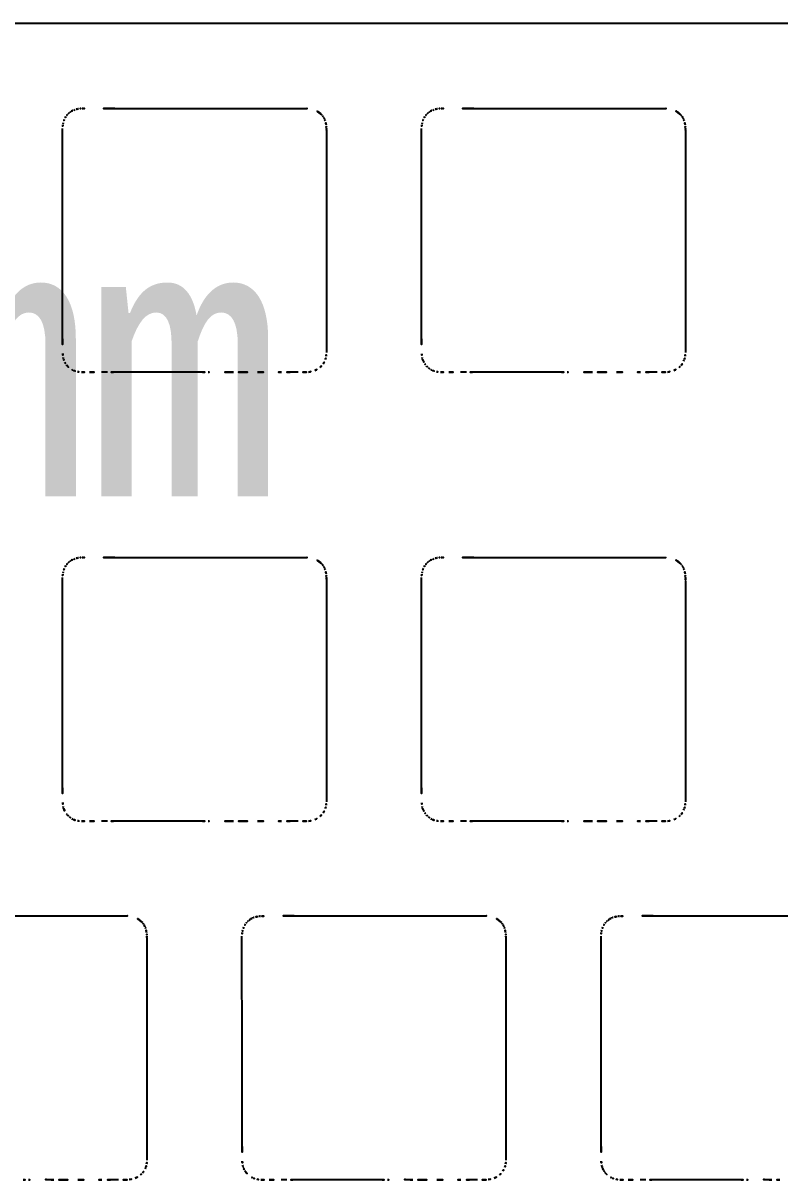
# Model space of a CAD drawing. Header units: millimetres. Extents: x 1963163760 to 1963164260, y 1135949646 to 1135950337.
# Drawn here: x 1963163868.1 to 1963163908.2, y 1135949904.4 to 1135949965.8 of the extents above; entities that cross this region are included whole.
import ezdxf

# ---------------------------------------------------------------- set-up
doc = ezdxf.new("R2010")
doc.units = ezdxf.units.MM
doc.styles.get("Standard").update_dxf_attribs({"font": 'arial.ttf'})

msp = doc.modelspace()

# ---------------------------------------------------------------- linework, layer by layer
at = {"linetype": 'ByBlock'}
msp.add_line((1963163837.761449, 1135949965.783134), (1963164174.191808, 1135949965.783077), dxfattribs=at)
for p, q in [((1963163872.914952, 1135949961.258621), (1963163883.10648, 1135949961.258865)), ((1963163891.96494, 1135949961.258621), (1963163902.156529, 1135949961.258865)), ((1963163870.15067, 1135949953.430618), (1963163870.145543, 1135949960.187408)), ((1963163884.150792, 1135949960.105011), (1963163884.15067, 1135949960.019851)), ((1963163884.15067, 1135949960.019851), (1963163884.150792, 1135949959.679794)), ((1963163884.150792, 1135949959.679794), (1963163884.150792, 1135949959.339721)), ((1963163889.200719, 1135949953.430618), (1963163889.195592, 1135949960.187408)), ((1963163903.20078, 1135949960.105026), (1963163903.200719, 1135949960.019836)), ((1963163903.200719, 1135949960.019836), (1963163903.20078, 1135949959.339691)), ((1963163884.150792, 1135949959.339721), (1963163884.150365, 1135949957.206161)), ((1963163903.20078, 1135949959.339691), (1963163903.200413, 1135949957.206154)), ((1963163884.150365, 1135949957.206161), (1963163884.150426, 1135949956.139389)), ((1963163903.200413, 1135949957.206154), (1963163903.200475, 1135949956.139389)), ((1963163884.150426, 1135949956.139389), (1963163884.150792, 1135949955.072616)), ((1963163903.200475, 1135949956.139389), (1963163903.200719, 1135949955.072616)), ((1963163884.150792, 1135949955.072616), (1963163884.15244, 1135949948.294174)), ((1963163903.200719, 1135949955.072616), (1963163903.202428, 1135949948.294174)), ((1963163870.151158, 1135949952.660621), (1963163870.15067, 1135949953.430618)), ((1963163889.201146, 1135949952.660621), (1963163889.200719, 1135949953.430618)), ((1963163870.151402, 1135949951.89061), (1963163870.151158, 1135949952.660621)), ((1963163889.201451, 1135949951.89061), (1963163889.201146, 1135949952.660621)), ((1963163870.151585, 1135949950.350494), (1963163870.151402, 1135949951.89061)), ((1963163889.201573, 1135949950.350494), (1963163889.201451, 1135949951.89061)), ((1963163870.151677, 1135949949.689564), (1963163870.151585, 1135949950.350494)), ((1963163889.201695, 1135949949.689564), (1963163889.201573, 1135949950.350494)), ((1963163870.151921, 1135949949.359146), (1963163870.151677, 1135949949.689564)), ((1963163870.152379, 1135949949.028793), (1963163870.151921, 1135949949.359146)), ((1963163889.201939, 1135949949.359146), (1963163889.201695, 1135949949.689564)), ((1963163889.202428, 1135949949.028793), (1963163889.201939, 1135949949.359146)), ((1963163872.532689, 1135949947.257587), (1963163872.217595, 1135949947.256225)), ((1963163873.022435, 1135949947.25848), (1963163872.847874, 1135949947.258453)), ((1963163873.196934, 1135949947.258346), (1963163873.022435, 1135949947.25848)), ((1963163873.546025, 1135949947.258125), (1963163873.196934, 1135949947.258346)), ((1963163873.895116, 1135949947.258034), (1963163873.546025, 1135949947.258125)), ((1963163874.593297, 1135949947.257919), (1963163873.895116, 1135949947.258034)), ((1963163876.087804, 1135949947.257721), (1963163874.593297, 1135949947.257919)), ((1963163876.835057, 1135949947.25756), (1963163876.087804, 1135949947.257721)), ((1963163877.582371, 1135949947.257156), (1963163876.835057, 1135949947.25756)), ((1963163882.437138, 1135949947.261081), (1963163882.225011, 1135949947.261917)), ((1963163882.649205, 1135949947.26004), (1963163882.437138, 1135949947.261081)), ((1963163891.582738, 1135949947.257587), (1963163891.267613, 1135949947.256225)), ((1963163892.072392, 1135949947.25848), (1963163891.897862, 1135949947.258453)), ((1963163892.246983, 1135949947.258346), (1963163892.072392, 1135949947.25848)), ((1963163892.596074, 1135949947.258125), (1963163892.246983, 1135949947.258346)), ((1963163892.945134, 1135949947.258034), (1963163892.596074, 1135949947.258125)), ((1963163893.643285, 1135949947.257919), (1963163892.945134, 1135949947.258034)), ((1963163895.137852, 1135949947.257721), (1963163893.643285, 1135949947.257919)), ((1963163895.885106, 1135949947.25756), (1963163895.137852, 1135949947.257721)), ((1963163896.632359, 1135949947.257156), (1963163895.885106, 1135949947.25756)), ((1963163901.487126, 1135949947.261081), (1963163901.275059, 1135949947.261917)), ((1963163901.699254, 1135949947.26004), (1963163901.487126, 1135949947.261081)), ((1963163872.914952, 1135949937.427002), (1963163883.10648, 1135949937.427246)), ((1963163891.96494, 1135949937.427002), (1963163902.156529, 1135949937.427246)), ((1963163870.15067, 1135949929.599014), (1963163870.145543, 1135949936.355804)), ((1963163884.150792, 1135949936.273437), (1963163884.15067, 1135949936.188232)), ((1963163889.200719, 1135949929.599014), (1963163889.195592, 1135949936.355804)), ((1963163903.200841, 1135949936.316025), (1963163903.200902, 1135949936.294731)), ((1963163903.200902, 1135949936.294731), (1963163903.200841, 1135949936.273422)), ((1963163884.15067, 1135949936.188232), (1963163884.150792, 1135949935.848171)), ((1963163884.150792, 1135949935.848171), (1963163884.150792, 1135949935.508087)), ((1963163903.200658, 1135949936.188232), (1963163903.20078, 1135949935.848179)), ((1963163903.20078, 1135949935.848179), (1963163903.200719, 1135949935.508102)), ((1963163884.150792, 1135949935.508087), (1963163884.150365, 1135949933.374555)), ((1963163903.200719, 1135949935.508102), (1963163903.200413, 1135949933.374557)), ((1963163884.150365, 1135949933.374555), (1963163884.150426, 1135949932.307785)), ((1963163903.200413, 1135949933.374557), (1963163903.200475, 1135949932.307785)), ((1963163884.150426, 1135949932.307785), (1963163884.150792, 1135949931.241012)), ((1963163903.200475, 1135949932.307785), (1963163903.200719, 1135949931.241012)), ((1963163884.150792, 1135949931.241012), (1963163884.15244, 1135949924.46257)), ((1963163903.200719, 1135949931.241012), (1963163903.202428, 1135949924.46257)), ((1963163870.151158, 1135949928.829017), (1963163870.15067, 1135949929.599014)), ((1963163889.201146, 1135949928.829017), (1963163889.200719, 1135949929.599014)), ((1963163870.151402, 1135949928.059005), (1963163870.151158, 1135949928.829017)), ((1963163889.201451, 1135949928.059005), (1963163889.201146, 1135949928.829017)), ((1963163870.151585, 1135949926.518905), (1963163870.151402, 1135949928.059005)), ((1963163889.201573, 1135949926.518905), (1963163889.201451, 1135949928.059005)), ((1963163870.151677, 1135949925.857963), (1963163870.151585, 1135949926.518905)), ((1963163889.201695, 1135949925.857963), (1963163889.201573, 1135949926.518905)), ((1963163870.151921, 1135949925.527548), (1963163870.151677, 1135949925.857963)), ((1963163889.201939, 1135949925.527548), (1963163889.201695, 1135949925.857963)), ((1963163870.152379, 1135949925.197204), (1963163870.151921, 1135949925.527548)), ((1963163889.202428, 1135949925.197204), (1963163889.201939, 1135949925.527548)), ((1963163872.532689, 1135949923.425983), (1963163872.217564, 1135949923.424629)), ((1963163873.022435, 1135949923.426874), (1963163872.847874, 1135949923.426849)), ((1963163873.196934, 1135949923.426727), (1963163873.022435, 1135949923.426874)), ((1963163873.895116, 1135949923.42643), (1963163873.196934, 1135949923.426727)), ((1963163874.593297, 1135949923.426315), (1963163873.895116, 1135949923.42643)), ((1963163876.087804, 1135949923.426109), (1963163874.593297, 1135949923.426315)), ((1963163876.835057, 1135949923.425941), (1963163876.087804, 1135949923.426109)), ((1963163877.582371, 1135949923.425537), (1963163876.835057, 1135949923.425941)), ((1963163882.437138, 1135949923.429476), (1963163882.225011, 1135949923.430309)), ((1963163882.649205, 1135949923.428421), (1963163882.437138, 1135949923.429476)), ((1963163891.582738, 1135949923.425983), (1963163891.267583, 1135949923.424629)), ((1963163892.072392, 1135949923.426874), (1963163891.897862, 1135949923.426849)), ((1963163892.246983, 1135949923.426727), (1963163892.072392, 1135949923.426874)), ((1963163892.945134, 1135949923.42643), (1963163892.246983, 1135949923.426727)), ((1963163893.643285, 1135949923.426315), (1963163892.945134, 1135949923.42643)), ((1963163895.137852, 1135949923.426109), (1963163893.643285, 1135949923.426315)), ((1963163895.885106, 1135949923.425941), (1963163895.137852, 1135949923.426109)), ((1963163896.632359, 1135949923.425537), (1963163895.885106, 1135949923.425941)), ((1963163901.487126, 1135949923.429476), (1963163901.275059, 1135949923.430313)), ((1963163901.699254, 1135949923.428421), (1963163901.487126, 1135949923.429476)), ((1963163863.389928, 1135949918.396103), (1963163873.581517, 1135949918.396347)), ((1963163882.439976, 1135949918.396103), (1963163892.631505, 1135949918.396346)), ((1963163901.489964, 1135949918.396103), (1963163911.681554, 1135949918.396346)), ((1963163874.625767, 1135949917.242523), (1963163874.625645, 1135949917.157364)), ((1963163879.675694, 1135949910.568115), (1963163879.670567, 1135949917.324905)), ((1963163893.675816, 1135949917.242538), (1963163893.675694, 1135949917.157364)), ((1963163893.675816, 1135949917.285125), (1963163893.675877, 1135949917.263826)), ((1963163893.675877, 1135949917.263826), (1963163893.675816, 1135949917.242538)), ((1963163898.725682, 1135949910.568115), (1963163898.720555, 1135949917.324905)), ((1963163874.625645, 1135949917.157364), (1963163874.625829, 1135949916.817281)), ((1963163874.625829, 1135949916.817281), (1963163874.625767, 1135949916.477188)), ((1963163893.675694, 1135949917.157364), (1963163893.675755, 1135949916.477188)), ((1963163874.625767, 1135949916.477188), (1963163874.625371, 1135949914.343656)), ((1963163893.675755, 1135949916.477188), (1963163893.675389, 1135949914.343656)), ((1963163874.625371, 1135949914.343656), (1963163874.625462, 1135949913.276886)), ((1963163893.675389, 1135949914.343656), (1963163893.67545, 1135949913.276886)), ((1963163874.625462, 1135949913.276886), (1963163874.625767, 1135949912.210113)), ((1963163893.67545, 1135949913.276886), (1963163893.675755, 1135949912.210113)), ((1963163874.625767, 1135949912.210113), (1963163874.627476, 1135949905.431672)), ((1963163893.675755, 1135949912.210113), (1963163893.677403, 1135949905.431672)), ((1963163879.676121, 1135949909.798117), (1963163879.675694, 1135949910.568115)), ((1963163898.726109, 1135949909.798117), (1963163898.725682, 1135949910.568115)), ((1963163879.676427, 1135949909.028105), (1963163879.676121, 1135949909.798117)), ((1963163898.726414, 1135949909.028105), (1963163898.726109, 1135949909.798117)), ((1963163879.67661, 1135949907.487991), (1963163879.676427, 1135949909.028105)), ((1963163898.726598, 1135949907.487991), (1963163898.726414, 1135949909.028105)), ((1963163879.676701, 1135949906.827064), (1963163879.67661, 1135949907.487991)), ((1963163898.72672, 1135949906.827064), (1963163898.726598, 1135949907.487991)), ((1963163879.676945, 1135949906.496655), (1963163879.676701, 1135949906.827064)), ((1963163898.726964, 1135949906.496655), (1963163898.72672, 1135949906.827064)), ((1963163879.677403, 1135949906.166321), (1963163879.676945, 1135949906.496655)), ((1963163898.727452, 1135949906.166321), (1963163898.726964, 1135949906.496655)), ((1963163872.912114, 1135949904.398592), (1963163872.699986, 1135949904.399429)), ((1963163873.124181, 1135949904.397537), (1963163872.912114, 1135949904.398592)), ((1963163882.057713, 1135949904.395071), (1963163881.742619, 1135949904.393722)), ((1963163882.547459, 1135949904.39596), (1963163882.372899, 1135949904.395935)), ((1963163882.721959, 1135949904.395813), (1963163882.547459, 1135949904.39596)), ((1963163883.42014, 1135949904.395529), (1963163882.721959, 1135949904.395813)), ((1963163884.118321, 1135949904.395416), (1963163883.42014, 1135949904.395529)), ((1963163885.612828, 1135949904.395216), (1963163884.118321, 1135949904.395416)), ((1963163886.360081, 1135949904.395045), (1963163885.612828, 1135949904.395216)), ((1963163887.107335, 1135949904.394638), (1963163886.360081, 1135949904.395045)), ((1963163891.962163, 1135949904.398592), (1963163891.750035, 1135949904.399429)), ((1963163892.174229, 1135949904.397537), (1963163891.962163, 1135949904.398592)), ((1963163901.107701, 1135949904.395071), (1963163900.792607, 1135949904.393722)), ((1963163901.597417, 1135949904.39596), (1963163901.422887, 1135949904.395935)), ((1963163901.772008, 1135949904.395813), (1963163901.597417, 1135949904.39596)), ((1963163902.470128, 1135949904.395529), (1963163901.772008, 1135949904.395813)), ((1963163903.168248, 1135949904.395416), (1963163902.470128, 1135949904.395529)), ((1963163904.662816, 1135949904.395216), (1963163903.168248, 1135949904.395416)), ((1963163905.410069, 1135949904.395045), (1963163904.662816, 1135949904.395216)), ((1963163906.157323, 1135949904.394638), (1963163905.410069, 1135949904.395045))]:
    msp.add_line(p, q)
for centre, radius, start, end in [((1963163871.469905, 1135949960.02651), 1.392739, 139.71279405, 144.9580645), ((1963163870.974989, 1135949960.446499), 0.743638, 129.90845796, 139.73985589), ((1963163871.325092, 1135949959.993049), 1.316269, 124.82706884, 128.93495509), ((1963163871.065495, 1135949960.365385), 0.86237, 118.52627418, 124.79680258), ((1963163871.114782, 1135949960.259526), 0.978942, 115.15239696, 118.10185916), ((1963163871.197076, 1135949960.083708), 1.173066, 110.1836775, 115.14089618), ((1963163871.19033, 1135949960.058343), 1.194641, 101.85740937, 109.46024531), ((1963163871.19367, 1135949960.038045), 1.215193, 99.22135, 101.81485401), ((1963163871.262224, 1135949959.423275), 1.833263, 94.25719822, 98.25719628), ((1963163871.278741, 1135949959.213363), 2.043822, 91.32671875, 94.2821284), ((1963163871.264653, 1135949955.895), 5.36174, 89.88161908, 90.35514483), ((1963163871.231419, 1135949986.993149), 25.736458, 270.0986553, 270.29595342), ((1963163872.371351, 1135949734.862123), 226.397151, 89.8624262, 90.25484883), ((1963163883.477546, 1135949970.868142), 9.616438, 267.78860055, 268.11137045), ((1963163883.125885, 1135949960.198646), 1.058852, 42.29861316, 88.12021337), ((1963163883.611452, 1135949960.640515), 0.402328, 38.30695353, 42.29237569), ((1963163882.882753, 1135949960.097235), 1.31115, 33.1303567, 37.19736876), ((1963163890.51996, 1135949960.026491), 1.392805, 139.71389943, 144.95904595), ((1963163890.024944, 1135949960.446512), 0.743607, 129.90713918, 139.73875051), ((1963163890.364193, 1135949960.008245), 1.297607, 124.81640151, 128.98270535), ((1963163890.11314, 1135949960.368667), 0.858368, 118.49342481, 124.79441891), ((1963163890.142976, 1135949960.302994), 0.930333, 115.07533631, 118.17892383), ((1963163890.247064, 1135949960.083708), 1.173066, 110.1836775, 115.14089618), ((1963163890.24092, 1135949960.055845), 1.197198, 101.85817834, 109.44756905), ((1963163890.243719, 1135949960.038045), 1.215193, 99.22135, 101.81485401), ((1963163890.312828, 1135949959.418811), 1.837761, 94.2660199, 98.25432552), ((1963163890.328729, 1135949959.213363), 2.043822, 91.32671875, 94.2821284), ((1963163890.314687, 1135949955.88022), 5.37652, 89.881783, 90.35465298), ((1963163890.281498, 1135949986.957712), 25.701021, 270.0987236, 270.29615832), ((1963163891.421339, 1135949734.862123), 226.397151, 89.8624262, 90.25484883), ((1963163902.220199, 1135949962.90721), 1.649574, 267.78797212, 269.02017534), ((1963163902.173863, 1135949960.195663), 1.062369, 42.34351046, 89.02227919), ((1963163902.667955, 1135949960.646457), 0.393533, 38.21613707, 42.28779223), ((1963163902.353609, 1135949960.414879), 0.78387, 34.33534719, 37.30114074), ((1963163901.17424, 1135949959.600171), 2.217272, 32.64999885, 34.5301753), ((1963163872.368371, 1135949960.08308), 2.225275, 172.39027697, 177.31281093), ((1963163871.539007, 1135949960.192084), 1.388782, 167.17917935, 172.31666239), ((1963163871.329976, 1135949960.200247), 1.183775, 156.64793353, 165.31900816), ((1963163871.090175, 1135949960.304403), 0.922331, 145.54749329, 156.68345956), ((1963163883.263341, 1135949960.346047), 0.856447, 26.87955567, 33.10672533), ((1963163883.184167, 1135949960.310838), 0.942995, 23.55979478, 26.61276331), ((1963163882.88617, 1135949960.182639), 1.267396, 18.8992494, 23.48755071), ((1963163882.883183, 1135949960.201226), 1.264338, 10.82188673, 18.05846765), ((1963163882.757788, 1135949960.180643), 1.391371, 8.39481384, 10.68491265), ((1963163882.062827, 1135949960.122116), 2.087884, 3.57828486, 7.19934292), ((1963163881.898972, 1135949960.110934), 2.252119, 0.93319529, 3.60204597), ((1963163891.418326, 1135949960.083796), 2.225148, 172.40842763, 177.33110813), ((1963163890.559715, 1135949960.19672), 1.359145, 167.09524688, 172.34530519), ((1963163890.37867, 1135949960.200899), 1.182298, 156.65167163, 165.33294397), ((1963163890.146176, 1135949960.301261), 0.929068, 145.59750066, 156.65175771), ((1963163902.409878, 1135949960.392925), 0.749192, 27.01804621, 32.58497712), ((1963163902.147762, 1135949960.271641), 1.037856, 23.63698297, 26.4094215), ((1963163902.004577, 1135949960.209168), 1.194076, 18.75829989, 23.62849855), ((1963163901.93317, 1135949960.201226), 1.264338, 10.82188673, 18.05846765), ((1963163901.946836, 1135949960.204013), 1.250392, 8.26568492, 10.81402888), ((1963163901.172367, 1135949960.127734), 2.028099, 3.52489328, 7.25272895), ((1963163900.699307, 1135949960.099591), 2.501994, 1.09976906, 3.50210611), ((1963163880.433751, 1135949960.126312), 3.717102, 359.67165734, 0.32834266), ((1963163895.830025, 1135949960.136883), 7.370823, 359.7523639, 0.08341029), ((1963163920.994976, 1135949949.124253), 50.842687, 180.10757553, 180.98649206), ((1963163936.513538, 1135949949.120183), 47.311198, 180.11067646, 181.06715569), ((1963163871.601104, 1135949948.274178), 1.441501, 181.00459479, 189.78574369), ((1963163870.884785, 1135949948.158397), 0.715966, 190.39813747, 196.56151908), ((1963163871.076036, 1135949948.229882), 0.919766, 197.43392901, 208.53651896), ((1963163883.186467, 1135949948.242182), 0.957715, 341.19356815, 352.17240079), ((1963163882.014475, 1135949948.403511), 2.140759, 352.16680217, 357.07241373), ((1963163890.585385, 1135949948.264694), 1.375079, 181.06868615, 189.86210531), ((1963163889.934834, 1135949948.158397), 0.715966, 190.39813747, 196.56151908), ((1963163889.748394, 1135949948.109305), 0.523302, 197.22812179, 201.8185599), ((1963163902.2359, 1135949948.241831), 0.958185, 341.22525442, 352.19808922), ((1963163901.031143, 1135949948.407028), 2.174216, 352.19484755, 357.02468928), ((1963163871.376643, 1135949948.392549), 1.261562, 208.50470858, 216.5927466), ((1963163870.793388, 1135949947.962013), 0.536623, 216.80816639, 217.86654907), ((1963163871.149605, 1135949948.24973), 0.994478, 218.35517115, 239.65513601), ((1963163871.113167, 1135949948.200683), 0.933766, 240.06421127, 246.22950704), ((1963163871.157742, 1135949948.300338), 1.042935, 246.19517028, 257.62884135), ((1963163883.023935, 1135949948.714402), 1.46037, 276.96742359, 290.17724213), ((1963163883.197674, 1135949948.24226), 0.957276, 290.16386608, 310.37485544), ((1963163883.224379, 1135949948.18605), 0.897299, 311.40088926, 327.6297393), ((1963163883.028451, 1135949948.310461), 1.12939, 327.62055302, 340.49879194), ((1963163890.492932, 1135949948.405597), 1.32463, 201.7470233, 203.5600889), ((1963163890.560952, 1135949948.44063), 1.400991, 203.76144689, 205.85561301), ((1963163890.633692, 1135949948.483053), 1.484965, 206.10466387, 211.5972733), ((1963163889.980706, 1135949948.081274), 0.718272, 211.59029381, 222.95988215), ((1963163890.509255, 1135949948.580593), 1.445369, 223.16673918, 229.41394291), ((1963163890.142686, 1135949948.152086), 0.881463, 229.38799876, 239.64083985), ((1963163890.167442, 1135949948.20915), 0.943244, 240.09521315, 246.19850324), ((1963163890.20773, 1135949948.300338), 1.042935, 246.19517028, 257.62884135), ((1963163902.073981, 1135949948.71415), 1.460121, 276.96871641, 290.17965801), ((1963163902.247016, 1135949948.243327), 0.958508, 290.17992179, 310.36293524), ((1963163902.291399, 1135949948.166581), 0.871432, 311.40743157, 321.18889989), ((1963163902.052483, 1135949948.33293), 1.162033, 322.18098774, 334.84182212), ((1963163902.183868, 1135949948.272189), 1.01729, 334.79252541, 340.54960078), ((1963163871.163166, 1135949948.379691), 1.121669, 258.22667493, 269.38662369), ((1963163871.777275, 1135950008.958935), 61.704024, 269.41863163, 269.82358959), ((1963163871.70509, 1135950068.929068), 121.673922, 269.94452519, 270.24133861), ((1963163873.034259, 1135949822.056198), 125.202394, 90.08529544, 90.22953597), ((1963163877.62704, 1135950002.358974), 55.101836, 269.95355471, 270.25203482), ((1963163877.187891, 1135950025.241583), 77.98689, 270.50071386, 270.62996111), ((1963163878.811727, 1135949877.117597), 70.145997, 89.67294147, 90.6260129), ((1963163878.144643, 1135949824.343337), 122.923749, 89.30464233, 89.50242814), ((1963163880.537611, 1135950022.173114), 74.9205, 269.31081736, 269.95996143), ((1963163880.531105, 1135950013.349028), 66.096412, 269.96026196, 270.69594502), ((1963163882.420617, 1135949857.846803), 89.417292, 90.42441817, 90.69632765), ((1963163882.02849, 1135949884.645687), 62.616538, 89.82017447, 90.24725361), ((1963163882.394241, 1135949897.017719), 50.242968, 89.2619913, 89.7092376), ((1963163883.057249, 1135949948.492264), 1.235846, 269.26454593, 276.68358343), ((1963163890.213218, 1135949948.380314), 1.122291, 258.22994078, 269.38680126), ((1963163890.823206, 1135950008.336907), 61.081988, 269.41654156, 269.82555672), ((1963163890.755627, 1135950068.602169), 121.347024, 269.94410172, 270.24174841), ((1963163892.084211, 1135949822.104684), 125.153908, 90.0853091, 90.22957695), ((1963163896.677037, 1135950002.382411), 55.125272, 269.95356837, 270.25198018), ((1963163896.173816, 1135950031.740225), 84.485845, 270.50568641, 270.62498843), ((1963163897.861736, 1135949877.124934), 70.138659, 89.67292781, 90.62605388), ((1963163897.158661, 1135949820.877745), 126.389523, 89.30738836, 89.49976423), ((1963163899.586898, 1135950021.952042), 74.699435, 269.30934182, 269.96035758), ((1963163899.581461, 1135950013.180953), 65.928345, 269.95981116, 270.69739325), ((1963163901.470698, 1135949857.827513), 89.436582, 90.42433621, 90.69624569), ((1963163901.078539, 1135949884.645687), 62.616538, 89.82017447, 90.24725361), ((1963163901.434093, 1135949895.820606), 51.440118, 89.26777004, 89.70464763), ((1963163902.10726, 1135949948.493613), 1.237191, 269.26849416, 276.67804099), ((1963163871.089661, 1135949936.473008), 0.921772, 145.54167708, 156.68338603), ((1963163871.470135, 1135949936.195223), 1.392728, 139.72994033, 144.97521698), ((1963163870.976171, 1135949936.613554), 0.745425, 129.91198752, 139.72184728), ((1963163871.339546, 1135949936.141884), 1.340569, 124.85710788, 128.89010436), ((1963163871.063574, 1135949936.537347), 0.858332, 118.52675714, 124.82787234), ((1963163871.114782, 1135949936.427937), 0.978942, 115.15239696, 118.10185916), ((1963163871.199784, 1135949936.245203), 1.180478, 110.19144798, 115.11722209), ((1963163871.189308, 1135949936.22997), 1.191254, 101.84137205, 109.46565028), ((1963163871.1888, 1135949936.234434), 1.186782, 99.20586317, 101.86159687), ((1963163871.262224, 1135949935.591671), 1.833263, 94.25719822, 98.25719628), ((1963163871.278741, 1135949935.381759), 2.043822, 91.32671875, 94.2821284), ((1963163871.264653, 1135949932.063396), 5.36174, 89.88161908, 90.35514483), ((1963163871.25674, 1135949955.808312), 18.383197, 270.05919043, 270.3354052), ((1963163872.369123, 1135949711.030511), 226.397148, 89.86186613, 90.25428876), ((1963163883.402665, 1135949944.955994), 7.534572, 267.74712363, 268.15976735), ((1963163883.125856, 1135949936.36694), 1.058942, 42.3016106, 88.11381658), ((1963163883.611452, 1135949936.808911), 0.402328, 38.30695353, 42.29237569), ((1963163882.88285, 1135949936.266176), 1.310743, 33.11331796, 37.18097055), ((1963163883.24861, 1135949936.50564), 0.873568, 26.95769269, 33.06348621), ((1963163883.184167, 1135949936.479234), 0.942995, 23.55979478, 26.61276331), ((1963163890.145655, 1135949936.469869), 0.928501, 145.5916809, 156.65167163), ((1963163890.520123, 1135949936.195223), 1.392728, 139.72994033, 144.97521698), ((1963163890.026159, 1135949936.613554), 0.745425, 129.91198752, 139.72184728), ((1963163890.392828, 1135949936.137791), 1.345822, 124.87219787, 128.88984196), ((1963163890.111126, 1135949936.541077), 0.853892, 118.50274071, 124.83611795), ((1963163890.142976, 1135949936.471406), 0.930333, 115.07533631, 118.17892383), ((1963163890.249772, 1135949936.245203), 1.180478, 110.19144798, 115.11722209), ((1963163890.239895, 1135949936.227483), 1.193799, 101.84214102, 109.45297402), ((1963163890.238849, 1135949936.234434), 1.186782, 99.20586317, 101.86159687), ((1963163890.312828, 1135949935.587207), 1.837761, 94.2660199, 98.25432552), ((1963163890.328729, 1135949935.381759), 2.043822, 91.32671875, 94.2821284), ((1963163890.314687, 1135949932.048616), 5.37652, 89.881783, 90.35465298), ((1963163890.301936, 1135949957.195137), 19.770026, 270.06910787, 270.32576081), ((1963163891.419111, 1135949711.030511), 226.397148, 89.86186613, 90.25428876), ((1963163902.215057, 1135949938.953084), 1.52696, 267.80335126, 269.08407358), ((1963163902.173806, 1135949936.364006), 1.062446, 42.34356835, 89.09171073), ((1963163902.667955, 1135949936.814853), 0.393533, 38.21613707, 42.28779223), ((1963163902.35312, 1135949936.583128), 0.784348, 34.32319616, 37.28807837), ((1963163901.17483, 1135949935.768718), 2.216691, 32.6548644, 34.53528304), ((1963163902.409947, 1135949936.561336), 0.749124, 27.01942072, 32.58659897), ((1963163902.147762, 1135949936.440037), 1.037856, 23.63698297, 26.4094215), ((1963163872.368017, 1135949936.251485), 2.224921, 172.38967036, 177.31259197), ((1963163871.539342, 1135949936.360443), 1.389117, 167.18073363, 172.3175994), ((1963163871.330241, 1135949936.36852), 1.184062, 156.64805552, 165.31649328), ((1963163882.88617, 1135949936.351035), 1.267396, 18.8992494, 23.48755071), ((1963163882.883183, 1135949936.369622), 1.264338, 10.82188673, 18.05846765), ((1963163882.757035, 1135949936.348969), 1.392124, 8.39252065, 10.68199493), ((1963163882.063308, 1135949936.290527), 2.087404, 3.57870921, 7.20016977), ((1963163881.899626, 1135949936.27935), 2.251464, 0.93333188, 3.60257939), ((1963163880.436413, 1135949936.294731), 3.71444, 359.6715344, 0.3284656), ((1963163891.417972, 1135949936.2522), 2.224794, 172.40782101, 177.3308898), ((1963163890.560042, 1135949936.365079), 1.359472, 167.09681752, 172.3462422), ((1963163890.378937, 1135949936.369171), 1.182589, 156.6518187, 165.33041934), ((1963163902.004577, 1135949936.377564), 1.194076, 18.75829989, 23.62849855), ((1963163901.93317, 1135949936.369622), 1.264338, 10.82188673, 18.05846765), ((1963163901.946159, 1135949936.372345), 1.251069, 8.26342076, 10.81108179), ((1963163901.172834, 1135949936.296144), 2.027632, 3.52530399, 7.25356936), ((1963163900.700035, 1135949936.268009), 2.501267, 1.09993296, 3.50261227), ((1963163932.869497, 1135949936.167058), 29.668847, 179.79458845, 179.95911448), ((1963163921.077018, 1135949925.296736), 50.924736, 180.11198785, 180.99018075), ((1963163935.660628, 1135949925.28155), 46.458277, 180.10402384, 181.0781408), ((1963163871.59344, 1135949924.441519), 1.433769, 180.99194339, 189.79626521), ((1963163870.884785, 1135949924.326793), 0.715966, 190.39813747, 196.56151908), ((1963163870.73579, 1135949924.291777), 0.563242, 197.46753757, 201.7345784), ((1963163871.386562, 1135949924.552477), 1.264289, 201.7881351, 215.19557739), ((1963163883.028528, 1135949924.47883), 1.129313, 327.6193932, 340.49806602), ((1963163883.186295, 1135949924.410597), 0.957889, 341.19489433, 352.17216701), ((1963163882.014488, 1135949924.571893), 2.140745, 352.16691229, 357.07275549), ((1963163890.584738, 1135949924.432835), 1.374398, 181.06062512, 189.8562123), ((1963163889.934834, 1135949924.326793), 0.715966, 190.39813747, 196.56151908), ((1963163889.749123, 1135949924.27796), 0.524076, 197.23151344, 201.81517599), ((1963163890.498388, 1135949924.576271), 1.330541, 201.75105153, 203.5560692), ((1963163890.560191, 1135949924.608874), 1.400233, 203.76832784, 205.86306669), ((1963163890.634567, 1135949924.651887), 1.485936, 206.10445006, 211.59377773), ((1963163902.052231, 1135949924.501446), 1.162306, 322.18392786, 334.84243941), ((1963163902.185481, 1135949924.440047), 1.015595, 334.78201491, 340.54709948), ((1963163902.235896, 1135949924.410206), 0.958187, 341.22567345, 352.19903975), ((1963163901.031207, 1135949924.575408), 2.174151, 352.19486294, 357.0250174), ((1963163870.842436, 1135949924.168254), 0.598181, 215.16056949, 223.01550626), ((1963163871.469405, 1135949924.759056), 1.459651, 223.18270493, 229.36858436), ((1963163871.091436, 1135949924.319097), 0.879629, 229.39134142, 239.66620598), ((1963163871.112278, 1135949924.367034), 0.931551, 240.04888737, 246.22928648), ((1963163871.15833, 1135949924.470457), 1.044763, 246.20417335, 257.61783688), ((1963163871.16311, 1135949924.548466), 1.122047, 258.23358444, 269.38965641), ((1963163871.757788, 1135949982.895055), 59.471666, 269.41555793, 269.83573373), ((1963163871.717653, 1135950040.392405), 116.968844, 269.93613771, 270.24487667), ((1963163873.034259, 1135949798.224594), 125.202394, 90.08529544, 90.22953597), ((1963163877.627399, 1135949976.747126), 53.321608, 269.95161494, 270.2600535), ((1963163877.187891, 1135950001.409979), 77.98689, 270.50071386, 270.62996111), ((1963163878.81081, 1135949853.285985), 70.145994, 89.67219009, 90.62526162), ((1963163878.144643, 1135949800.511718), 122.923749, 89.30464233, 89.50242814), ((1963163880.534193, 1135949998.12043), 74.69941, 269.31139106, 269.9624203), ((1963163880.529305, 1135949989.722126), 66.301105, 269.96188754, 270.69533035), ((1963163882.401214, 1135949835.343439), 88.08893, 90.4181889, 90.69423743), ((1963163882.030537, 1135949859.979187), 63.45142, 89.82439555, 90.24584661), ((1963163882.39872, 1135949873.18269), 50.246355, 89.26673194, 89.71437397), ((1963163883.057484, 1135949924.661369), 1.236538, 269.27103531, 276.66886742), ((1963163883.022049, 1135949924.889397), 1.467165, 277.00916599, 290.15691257), ((1963163883.197589, 1135949924.411085), 0.957658, 290.15897832, 310.36213068), ((1963163883.224693, 1135949924.354192), 0.896901, 311.39656246, 327.63239208), ((1963163889.98094, 1135949924.249829), 0.718552, 211.59093815, 222.95645078), ((1963163890.511193, 1135949924.750997), 1.448156, 223.17221909, 229.4074428), ((1963163890.142672, 1135949924.320476), 0.88145, 229.38853217, 239.64143477), ((1963163890.166535, 1135949924.375465), 0.940988, 240.0799079, 246.19826467), ((1963163890.208318, 1135949924.470457), 1.044763, 246.20417335, 257.61783688), ((1963163890.213162, 1135949924.54909), 1.122671, 258.23687704, 269.38983398), ((1963163890.811244, 1135949983.330659), 59.907282, 269.41654156, 269.83358902), ((1963163890.766452, 1135950040.707153), 117.283594, 269.93687537, 270.24480837), ((1963163892.084211, 1135949798.27308), 125.153908, 90.0853091, 90.22957695), ((1963163896.677407, 1135949976.764135), 53.338617, 269.95161494, 270.26002618), ((1963163896.173816, 1135950007.908621), 84.485845, 270.50568641, 270.62498843), ((1963163897.86036, 1135949853.293319), 70.138656, 89.6718076, 90.62491999), ((1963163897.160933, 1135949797.046122), 126.389499, 89.30841282, 89.5008025), ((1963163899.58506, 1135949998.360261), 74.939235, 269.31294839, 269.96187388), ((1963163899.58097, 1135949989.5483), 66.127272, 269.96033026, 270.69578111), ((1963163901.471052, 1135949833.313095), 90.119365, 90.42134447, 90.69114992), ((1963163901.08128, 1135949859.695925), 63.734683, 89.8258026, 90.2453821), ((1963163901.448769, 1135949873.18269), 50.246355, 89.26673194, 89.71437397), ((1963163902.107581, 1135949924.660455), 1.235626, 269.26830293, 276.67159037), ((1963163902.072154, 1135949924.888869), 1.466634, 277.00950995, 290.16091453), ((1963163902.247988, 1135949924.41035), 0.956832, 290.15283709, 310.37184169), ((1963163902.291131, 1135949924.335233), 0.871801, 311.40951211, 321.18683049), ((1963163873.889695, 1135949926.24472), 7.854421, 267.75134787, 268.14630478), ((1963163873.600406, 1135949917.335061), 1.059933, 42.32390027, 88.09589819), ((1963163873.917637, 1135949917.623884), 0.630918, 32.59370031, 42.32904426), ((1963163873.542452, 1135949917.384218), 1.076119, 26.88097911, 32.58396922), ((1963163873.658207, 1135949917.447884), 0.944096, 23.56156879, 26.61097334), ((1963163880.620619, 1135949917.438989), 0.928488, 145.5914839, 156.65158014), ((1963163880.993854, 1135949917.165333), 1.391139, 139.72791486, 144.97931736), ((1963163880.500838, 1135949917.582948), 0.745021, 129.90821485, 139.72319412), ((1963163880.864717, 1135949917.110927), 1.340756, 124.86234866, 128.89504958), ((1963163880.586544, 1135949917.509314), 0.854863, 118.50110214, 124.8269133), ((1963163880.638609, 1135949917.399304), 0.976408, 115.14857767, 118.10568487), ((1963163880.722425, 1135949917.22035), 1.174018, 110.18667222, 115.13988773), ((1963163880.716096, 1135949917.192172), 1.198384, 101.85606982, 109.43771841), ((1963163880.715046, 1135949917.193283), 1.19708, 99.18518856, 101.81781172), ((1963163880.78707, 1135949916.567085), 1.826974, 94.2682117, 98.28017979), ((1963163880.803268, 1135949916.35374), 2.040933, 91.31634793, 94.27592387), ((1963163880.793822, 1135949911.942417), 6.451826, 89.93843267, 90.33248184), ((1963163880.761629, 1135949940.297623), 21.903418, 270.10234362, 270.3341757), ((1963163881.887464, 1135949691.999648), 226.397128, 89.86017224, 90.25259489), ((1963163893.0201, 1135949928.500021), 10.111145, 267.79744541, 268.10424915), ((1963163892.650521, 1135949917.335201), 1.05979, 42.32071905, 88.10251343), ((1963163892.973498, 1135949917.628538), 0.623488, 32.52240193, 42.37254853), ((1963163892.591321, 1135949917.38386), 1.077278, 26.87110053, 32.56700375), ((1963163892.708195, 1135949917.447884), 0.944096, 23.56156879, 26.61097334), ((1963163899.670411, 1135949917.43927), 0.928169, 145.59895204, 156.6620984), ((1963163900.04274, 1135949917.165879), 1.389923, 139.71486845, 144.97169628), ((1963163899.551204, 1135949917.582425), 0.745627, 129.90115574, 139.70971213), ((1963163899.914766, 1135949917.110927), 1.340756, 124.86234866, 128.89504958), ((1963163899.636584, 1135949917.509313), 0.854858, 118.50060717, 124.82642087), ((1963163899.669067, 1135949917.438415), 0.932679, 115.08018879, 118.17599649), ((1963163899.772441, 1135949917.220349), 1.174005, 110.1851725, 115.13840307), ((1963163899.766812, 1135949917.190218), 1.200446, 101.87093644, 109.43676366), ((1963163899.769275, 1135949917.169329), 1.221395, 99.19938637, 101.78240717), ((1963163899.836643, 1135949916.571887), 1.822155, 94.26641699, 98.28709591), ((1963163899.853205, 1135949916.354231), 2.04044, 91.3135194, 94.27551214), ((1963163899.843819, 1135949911.960154), 6.434089, 89.93835071, 90.33294629), ((1963163899.811616, 1135949940.297623), 21.903418, 270.10234362, 270.3341757), ((1963163900.937452, 1135949691.999648), 226.397128, 89.86017224, 90.25259489), ((1963163873.394827, 1135949917.334067), 1.231015, 18.79289769, 23.5171794), ((1963163873.358273, 1135949917.338737), 1.264219, 10.82155445, 18.05880899), ((1963163873.234217, 1135949917.318368), 1.389898, 8.39359868, 10.68612356), ((1963163872.652789, 1135949917.270445), 1.972449, 3.47228475, 7.30533568), ((1963163872.257198, 1135949917.242401), 2.369016, 1.03338164, 3.56983959), ((1963163870.908836, 1135949917.269149), 3.717027, 359.58957038, 0.24625641), ((1963163881.860353, 1135949917.223531), 2.192131, 172.35283013, 177.34943325), ((1963163881.064535, 1135949917.329552), 1.389283, 167.18197972, 172.31885507), ((1963163880.853822, 1135949917.338321), 1.182492, 156.6515371, 165.33089633), ((1963163892.410482, 1135949917.320007), 1.268106, 18.89365935, 23.48068617), ((1963163892.423385, 1135949917.343101), 1.248546, 10.75517902, 18.08271951), ((1963163892.421617, 1135949917.340084), 1.250848, 8.32793197, 10.8758118), ((1963163891.702838, 1135949917.270445), 1.972449, 3.47228475, 7.30533568), ((1963163891.175649, 1135949917.238568), 2.5006, 1.0668279, 3.46973948), ((1963163900.942937, 1135949917.220594), 2.224829, 172.38956023, 177.31270113), ((1963163900.05643, 1135949917.33941), 1.330395, 167.04034798, 172.40523025), ((1963163899.904168, 1135949917.338407), 1.182758, 156.6617558, 165.33855014), ((1963163926.991374, 1135949906.257717), 47.314059, 180.11067646, 181.06711471), ((1963163946.041423, 1135949906.257717), 47.314059, 180.11067646, 181.06711471), ((1963163873.47764, 1135949905.470373), 1.161857, 322.1785532, 334.84067916), ((1963163873.609477, 1135949905.409431), 1.01662, 334.79063721, 340.55151484), ((1963163873.667717, 1135949905.378042), 0.951306, 341.166206, 352.21911417), ((1963163872.421435, 1135949905.547794), 2.209096, 352.23310887, 356.98682551), ((1963163881.060524, 1135949905.402205), 1.375242, 181.06871347, 189.86152367), ((1963163880.409716, 1135949905.295872), 0.71587, 190.39774893, 196.56194693), ((1963163880.222868, 1135949905.247036), 0.522893, 197.26896105, 201.86331436), ((1963163880.979666, 1135949905.549067), 1.337734, 201.79825641, 203.5937591), ((1963163881.225421, 1135949905.663802), 1.608882, 203.83521486, 205.65784753), ((1963163881.000784, 1135949905.568459), 1.365159, 206.13318819, 210.46004076), ((1963163892.558715, 1135949905.445599), 1.123663, 327.57926091, 340.52300406), ((1963163892.723969, 1135949905.376401), 0.944848, 341.13778537, 352.26603058), ((1963163891.506033, 1135949905.544161), 2.174282, 352.20458238, 357.03440131), ((1963163900.110572, 1135949905.402205), 1.375242, 181.06871347, 189.86152367), ((1963163899.459765, 1135949905.295872), 0.71587, 190.39774893, 196.56194693), ((1963163899.371432, 1135949905.277794), 0.626098, 197.28049285, 203.46114541), ((1963163900.342191, 1135949905.699858), 1.68464, 203.48448528, 205.78063559), ((1963163900.061683, 1135949905.571469), 1.376227, 206.04669866, 210.64520375), ((1963163868.095519, 1135949961.062829), 56.668204, 269.96140943, 270.25172057), ((1963163867.600651, 1135949988.863067), 84.471171, 270.50453898, 270.62384088), ((1963163869.287922, 1135949833.811139), 70.589938, 89.67594678, 90.62302116), ((1963163868.56651, 1135949776.17355), 128.231295, 89.30969713, 89.49925882), ((1963163871.010394, 1135949979.070999), 74.680872, 269.31028448, 269.96147773), ((1963163871.006537, 1135949970.515019), 66.124891, 269.95982482, 270.69527571), ((1963163872.910789, 1135949813.595654), 90.806028, 90.42746455, 90.69524839), ((1963163872.503491, 1135949841.799574), 62.600163, 89.82016081, 90.24728093), ((1963163872.854181, 1135949852.395484), 52.002754, 89.27022923, 89.70251657), ((1963163873.53225, 1135949905.631191), 1.237271, 269.27129483, 276.67751906), ((1963163873.49643, 1135949905.860748), 1.469463, 277.02393407, 290.15000225), ((1963163873.673336, 1135949905.378905), 0.956171, 290.14438386, 310.37720097), ((1963163873.72384, 1135949905.29697), 0.86116, 311.34897255, 321.24741259), ((1963163880.666052, 1135949905.371992), 0.977029, 210.47975794, 239.6347975), ((1963163880.641654, 1135949905.344865), 0.941319, 240.08142608, 246.19760448), ((1963163880.683298, 1135949905.439997), 1.045166, 246.21365354, 257.62586463), ((1963163880.688143, 1135949905.517012), 1.121492, 258.22726168, 269.38894596), ((1963163881.292173, 1135949964.88138), 60.488932, 269.41654156, 269.82957285), ((1963163881.235347, 1135950024.628059), 120.235407, 269.94134233, 270.24173475), ((1963163882.558336, 1135949779.193681), 125.202392, 90.08485831, 90.22909884), ((1963163887.145507, 1135949961.062829), 56.668204, 269.96140943, 270.25172057), ((1963163886.714622, 1135949982.365553), 77.973345, 270.49956631, 270.62881356), ((1963163888.337619, 1135949833.922649), 70.478431, 89.67519548, 90.62377258), ((1963163887.671877, 1135949781.480838), 122.923726, 89.30566695, 89.50345263), ((1963163890.060529, 1135949979.084186), 74.694059, 269.31033912, 269.96139577), ((1963163890.056649, 1135949970.493668), 66.10354, 269.95974286, 270.69539865), ((1963163891.960776, 1135949813.595654), 90.806028, 90.42746455, 90.69524839), ((1963163891.553514, 1135949841.783199), 62.616538, 89.82017447, 90.24725361), ((1963163891.909938, 1135949853.227178), 51.171042, 89.26492857, 89.7040739), ((1963163892.582172, 1135949905.630328), 1.23642, 269.26958707, 276.68520666), ((1963163892.547063, 1135949905.858494), 1.467146, 277.00970143, 290.15763849), ((1963163892.722519, 1135949905.380383), 0.957857, 290.16060757, 310.35940732), ((1963163892.746074, 1135949905.326267), 0.901529, 311.44594129, 327.59720494), ((1963163899.795918, 1135949905.413647), 1.067134, 210.6283241, 216.55959515), ((1963163899.180347, 1135949904.956867), 0.3006, 216.51528833, 218.37145982), ((1963163899.724112, 1135949905.386556), 0.993646, 218.33288109, 239.66075654), ((1963163899.691704, 1135949905.344865), 0.941319, 240.08138878, 246.19757397), ((1963163899.732531, 1135949905.437275), 1.042347, 246.19432004, 257.63431023), ((1963163899.738184, 1135949905.517573), 1.122052, 258.23045788, 269.38965641), ((1963163900.342191, 1135949964.88138), 60.488932, 269.41654156, 269.82957285), ((1963163900.285378, 1135950024.604776), 120.212124, 269.94132867, 270.24176207), ((1963163901.608324, 1135949779.193681), 125.202392, 90.08485831, 90.22909884), ((1963163906.195495, 1135949961.062829), 56.668204, 269.96140943, 270.25172057), ((1963163905.533798, 1135950005.862012), 101.470927, 270.51421087, 270.61358135), ((1963163907.387933, 1135949833.820369), 70.580708, 89.67593312, 90.62306214), ((1963163906.788437, 1135949787.896325), 116.507904, 89.30018871, 89.50884875)]:
    msp.add_arc(centre, radius, start, end)

# ---------------------------------------------------------------- texts
at = {"linetype": 'ByBlock', "insert": (1963163759.004525, 1135949955.670701), "char_height": 15, "attachment_point": 1}
msp.add_mtext_dynamic_manual_height_columns('{\\fSimSun|b0|i0|c134|p2;轴间垫 3.5mm}', width=117.4031949, gutter_width=12.5, heights=[0], dxfattribs=at)

doc.saveas('drawing.dxf')
